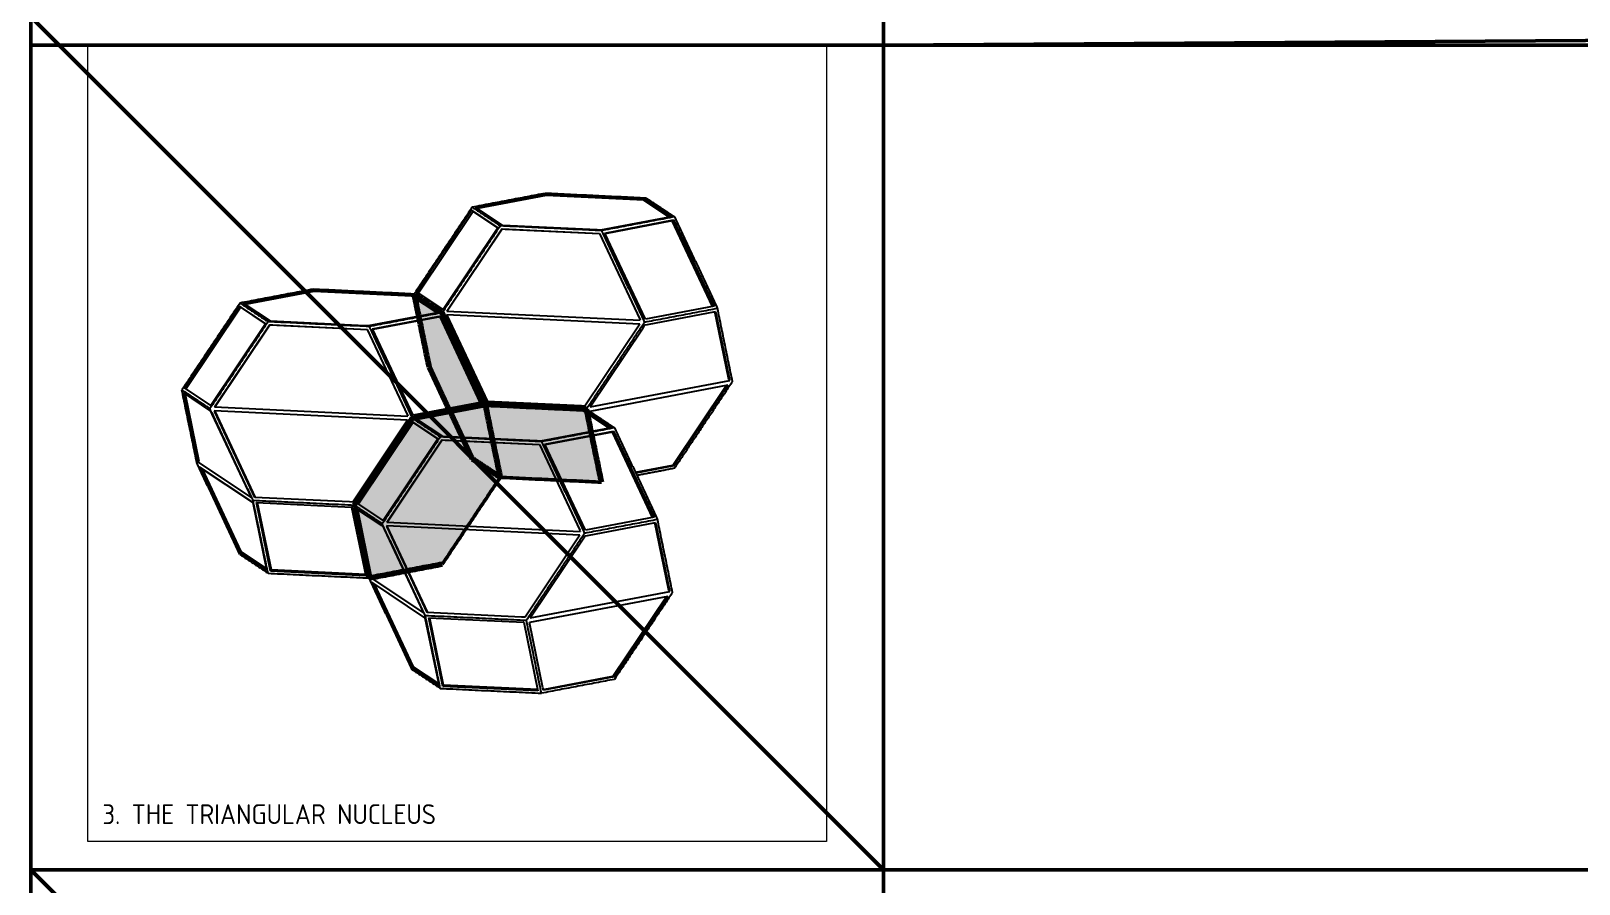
# Model space of a CAD drawing. Header units: millimetres. Extents: x 32551 to 59551, y -21458 to 15116.
# Drawn here: x 32551 to 35275, y 9091 to 10591 of the extents above; entities that cross this region are included whole.
import ezdxf

# ---------------------------------------------------------------- set-up
doc = ezdxf.new("R2010")
doc.units = ezdxf.units.MM
doc.header["$XCLIPFRAME"] = 0
doc.linetypes.add('HIDDEN2', pattern=[4.7625, 3.175, -1.5875])
for name, color, linetype, lineweight, true_color in [('1ST', 141, 'Continuous', 50, 0x7debff), ('2ND', 120, 'Continuous', 35, 0x39ffb0), ('3RD', 141, 'Continuous', 25, 0x7debff), ('4TH DETAILS', 120, 'Continuous', 15, 0x39ffb0), ('TEXTS', 7, 'Continuous', 25, 0xe0f9ff)]:
    doc.layers.add(name, color=color, linetype=linetype, lineweight=lineweight, true_color=true_color)
doc.layers.add('GLOW-CYAN', color=141, linetype='Continuous', lineweight=100, true_color=0x7debff, transparency=0.8)
doc.layers.add('LAYOUT', color=141, linetype='Continuous', lineweight=50, true_color=0x7debff, plot=False)
doc.styles.get("Standard").update_dxf_attribs({"font": 'arial.ttf'})
picture_1 = doc.add_image_def('image2.png', size_in_pixel=(15360, 8640))

msp = doc.modelspace()

# ---------------------------------------------------------------- hatches: boundary and pattern name
at = {"layer": '1ST', "true_color": 0x39ffb0, "transparency": 33554559}
h = msp.add_hatch(color=120, dxfattribs=at)
h.dxf.hatch_style = 1
edge = h.paths.add_edge_path()
edge.add_spline(control_points=[(33350.124, 9934.256), (33274.344, 10095.424)], knot_values=[0, 0, 1, 1], degree=1, periodic=0)
edge.add_spline(control_points=[(33274.344, 10095.424), (33224.942, 10128.268)], knot_values=[0, 0, 1, 1], degree=1, periodic=0)
edge.add_spline(control_points=[(33224.942, 10128.268), (33251.321, 9999.944)], knot_values=[0, 0, 1, 1], degree=1, periodic=0)
edge.add_spline(control_points=[(33251.321, 9999.944), (33287.765, 9922.436)], knot_values=[0.51908778, 0.51908778, 1, 1], degree=1, periodic=0)
edge.add_spline(control_points=[(33287.765, 9922.436), (33350.124, 9934.256)], knot_values=[0, 0, 0.48513888, 0.48513888], degree=1, periodic=0)
edge = h.paths.add_edge_path()
edge.add_spline(control_points=[(33350.124, 9934.256), (33287.765, 9922.436)], knot_values=[0, 0, 0.48513888, 0.48513888], degree=1, periodic=0)
edge.add_spline(control_points=[(33287.765, 9922.436), (33327.102, 9838.776)], knot_values=[0, 0, 0.51908778, 0.51908778], degree=1, periodic=0)
edge.add_spline(control_points=[(33327.102, 9838.776), (33376.503, 9805.932)], knot_values=[0, 0, 1, 1], degree=1, periodic=0)
edge.add_spline(control_points=[(33376.503, 9805.932), (33350.124, 9934.256)], knot_values=[0, 0, 1, 1], degree=1, periodic=0)
edge = h.paths.add_edge_path()
edge.add_spline(control_points=[(33528.063, 9925.775), (33527.481, 9925.803)], knot_values=[0.99672747, 0.99672747, 1, 1], degree=1, periodic=0)
edge.add_spline(control_points=[(33528.063, 9925.775), (33527.481, 9925.803)], knot_values=[0, 0, 0.00327255, 0.00327255], degree=1, periodic=0)
edge.add_spline(control_points=[(33527.481, 9925.803), (33350.124, 9934.256)], knot_values=[0, 0, 0.99672747, 0.99672747], degree=1, periodic=0)
edge.add_spline(control_points=[(33350.124, 9934.256), (33376.503, 9805.932)], knot_values=[0, 0, 1, 1], degree=1, periodic=0)
edge.add_spline(control_points=[(33376.503, 9805.932), (33554.442, 9797.451)], knot_values=[0, 0, 1, 1], degree=1, periodic=0)
edge.add_spline(control_points=[(33554.442, 9797.451), (33528.063, 9925.775)], knot_values=[0, 0, 1, 1], degree=1, periodic=0)
edge = h.paths.add_edge_path()
edge.add_spline(control_points=[(33376.503, 9805.932), (33327.102, 9838.776)], knot_values=[0, 0, 1, 1], degree=1, periodic=0)
edge.add_spline(control_points=[(33327.102, 9838.776), (33287.765, 9922.436)], knot_values=[0, 0, 0.51908778, 0.51908778], degree=1, periodic=0)
edge.add_spline(control_points=[(33287.765, 9922.436), (33221.586, 9909.892)], knot_values=[0.48513888, 0.48513888, 1, 1], degree=1, periodic=0)
edge.add_spline(control_points=[(33221.586, 9909.892), (33119.426, 9757.205)], knot_values=[0, 0, 1, 1], degree=1, periodic=0)
edge.add_spline(control_points=[(33119.426, 9757.205), (33145.805, 9628.881)], knot_values=[0, 0, 1, 1], degree=1, periodic=0)
edge.add_spline(control_points=[(33145.805, 9628.881), (33274.344, 9653.244)], knot_values=[0, 0, 1, 1], degree=1, periodic=0)
edge.add_spline(control_points=[(33274.344, 9653.244), (33376.503, 9805.932)], knot_values=[0, 0, 1, 1], degree=1, periodic=0)

# ---------------------------------------------------------------- linework, layer by layer
at = {"layer": '1ST', "color": 120, "true_color": 0x39ffb0}
for points in [[(33251.321, 9999.944), (33224.942, 10128.268)], [(33224.942, 10128.268), (33274.344, 10095.424)], [(33350.124, 9934.256), (33274.344, 10095.424)], [(33327.102, 9838.776), (33251.321, 9999.944)], [(33350.124, 9934.256), (33221.586, 9909.892)], [(33350.124, 9934.256), (33528.063, 9925.775)], [(33376.503, 9805.932), (33350.124, 9934.256)], [(33554.442, 9797.451), (33528.063, 9925.775)], [(33221.586, 9909.892), (33119.426, 9757.205)], [(33327.102, 9838.776), (33376.503, 9805.932)], [(33376.503, 9805.932), (33274.344, 9653.244)], [(33376.503, 9805.932), (33554.442, 9797.451)], [(33145.805, 9628.881), (33119.426, 9757.205)], [(33274.344, 9653.244), (33145.805, 9628.881)]]:
    msp.add_open_spline(points, degree=1, dxfattribs=at)
at = {"layer": '2ND', "linetype": 'HIDDEN2', "ltscale": 5}
for points in [[(33376.503, 9805.932), (33274.344, 9653.244)], [(33376.503, 9805.932), (33554.442, 9797.451)]]:
    msp.add_open_spline(points, degree=1, dxfattribs=at)
at = {"layer": '3RD', "ltscale": 10, "extrusion": (0, 0.982622, 0.185618)}
for p, q in [((33457.283, 10301.463), (33336.254, 10278.523)), ((33337.294, 10281.484), (33457.283, 10304.227)), ((33457.283, 10304.227), (33623.387, 10296.31)), ((33457.283, 10301.463), (33457.283, 10304.227)), ((33629.304, 10293.264), (33457.283, 10301.463)), ((33623.387, 10296.31), (33629.304, 10296.028)), ((33229.538, 10131.967), (33325.534, 10275.444)), ((33328.618, 10273.58), (33232.536, 10129.975)), ((33325.534, 10275.444), (33325.627, 10275.583)), ((33325.627, 10275.583), (33372.093, 10244.69)), ((33325.627, 10275.583), (33328.618, 10273.58)), ((33372.087, 10244.68), (33328.618, 10273.58)), ((33333.019, 10280.674), (33337.294, 10281.484)), ((33334.662, 10279.581), (33333.019, 10280.674)), ((33380.778, 10248.922), (33334.662, 10279.581)), ((33629.304, 10296.028), (33677.063, 10264.276)), ((33629.304, 10293.264), (33629.304, 10296.028)), ((33673.828, 10263.663), (33629.304, 10293.264)), ((33372.093, 10244.69), (33276.004, 10101.075)), ((33282.373, 10098.299), (33379.023, 10242.752)), ((33379.682, 10242.308), (33283.3, 10098.254)), ((33379.682, 10242.308), (33379.023, 10242.752)), ((33379.023, 10242.752), (33384.94, 10242.47)), ((33551.244, 10234.131), (33379.682, 10242.308)), ((33546.882, 10241.005), (33380.778, 10248.922)), ((33384.94, 10242.47), (33551.045, 10234.553)), ((33677.063, 10264.276), (33552.799, 10240.723)), ((33560.512, 10235.566), (33681.413, 10258.482)), ((33679.194, 10256.728), (33561.088, 10234.342)), ((33681.413, 10258.482), (33679.194, 10256.728)), ((33749.896, 10106.36), (33679.194, 10256.728)), ((33681.413, 10258.482), (33752.691, 10106.89)), ((33552.799, 10240.723), (33546.882, 10241.005)), ((33551.045, 10234.553), (33621.785, 10084.104)), ((33631.79, 10083.974), (33560.512, 10235.566)), ((33048.646, 10132.893), (32927.617, 10109.953)), ((32928.657, 10112.914), (33048.646, 10135.657)), ((33048.646, 10135.657), (33214.75, 10127.74)), ((33048.646, 10132.893), (33048.646, 10135.657)), ((33220.668, 10124.694), (33048.646, 10132.893)), ((32820.901, 9963.398), (32916.897, 10106.874)), ((32916.897, 10106.874), (32916.99, 10107.013)), ((32916.99, 10107.013), (32963.456, 10076.12)), ((32916.99, 10107.013), (32919.981, 10105.01)), ((32924.383, 10112.104), (32928.657, 10112.914)), ((32926.026, 10111.011), (32924.383, 10112.104)), ((32972.141, 10080.352), (32926.026, 10111.011)), ((33214.75, 10127.74), (33220.668, 10127.458)), ((33220.668, 10127.458), (33268.426, 10095.706)), ((33220.668, 10124.694), (33220.668, 10127.458)), ((33265.191, 10095.093), (33220.668, 10124.694)), ((33275.959, 10101.105), (33229.538, 10131.967)), ((33752.691, 10106.89), (33631.79, 10083.974)), ((32919.981, 10105.01), (32823.899, 9961.405)), ((32963.45, 10076.11), (32919.981, 10105.01)), ((33138.245, 10072.435), (32972.141, 10080.352)), ((33268.426, 10095.706), (33144.162, 10072.153)), ((33151.876, 10066.996), (33272.776, 10089.912)), ((33270.558, 10088.158), (33152.451, 10065.772)), ((33272.776, 10089.912), (33270.558, 10088.158)), ((33341.259, 9937.79), (33270.558, 10088.158)), ((33272.776, 10089.912), (33344.054, 9938.32)), ((33276.004, 10101.075), (33275.959, 10101.105)), ((33281.941, 10091.569), (33282.6, 10091.125)), ((33282.781, 10089.783), (33281.941, 10091.569)), ((33622.04, 10075.359), (33281.941, 10091.569)), ((33282.373, 10098.299), (33622.739, 10082.076)), ((33282.6, 10091.125), (33353.982, 9939.311)), ((33353.521, 9939.333), (33282.781, 10089.783)), ((33621.785, 10084.104), (33622.739, 10082.076)), ((33635.374, 10075.005), (33755.364, 10097.748)), ((33778.386, 9977.802), (33753.79, 10097.45)), ((33755.364, 10097.748), (33779.988, 9977.959)), ((32963.456, 10076.12), (32867.367, 9932.505)), ((32873.736, 9929.729), (32970.386, 10074.182)), ((32971.045, 10073.738), (32874.663, 9929.684)), ((32971.045, 10073.738), (32970.386, 10074.182)), ((32970.386, 10074.182), (32976.303, 10073.9)), ((33142.607, 10065.561), (32971.045, 10073.738)), ((32976.303, 10073.9), (33142.408, 10065.983)), ((33144.162, 10072.153), (33138.245, 10072.435)), ((33142.408, 10065.983), (33213.148, 9915.534)), ((33223.153, 9915.404), (33151.876, 10066.996)), ((33622.04, 10075.359), (33525.543, 9931.135)), ((33534.603, 9929.97), (33627.703, 10069.118)), ((33627.703, 10069.118), (33631.1, 10074.195)), ((33631.1, 10074.195), (33635.374, 10075.005)), ((33534.603, 9929.97), (33780.28, 9976.536)), ((33780.28, 9976.536), (33778.386, 9977.802)), ((33779.988, 9977.959), (33780.28, 9976.536)), ((32843.45, 9834.549), (32818.826, 9954.339)), ((32818.826, 9954.339), (32864.941, 9923.679)), ((32867.322, 9932.535), (32820.901, 9963.398)), ((32822.035, 9952.205), (32846.296, 9834.18)), ((33776.911, 9967.782), (33534.103, 9921.76)), ((33680.209, 9827.347), (33773.772, 9967.187)), ((33776.911, 9967.782), (33682.103, 9826.081)), ((32864.941, 9923.679), (32866.584, 9922.587)), ((32866.584, 9922.587), (32869.104, 9917.227)), ((32867.367, 9932.505), (32867.322, 9932.535)), ((32869.104, 9917.227), (32938.164, 9770.351)), ((32873.304, 9922.999), (32873.964, 9922.555)), ((32874.144, 9921.213), (32873.304, 9922.999)), ((33213.404, 9906.79), (32873.304, 9922.999)), ((32873.736, 9929.729), (33214.102, 9913.506)), ((32873.964, 9922.555), (32945.345, 9770.741)), ((32944.884, 9770.763), (32874.144, 9921.213)), ((33213.148, 9915.534), (33214.102, 9913.506)), ((33344.054, 9938.32), (33223.153, 9915.404)), ((33351.767, 9930.4), (33230.738, 9907.46)), ((33231.778, 9910.421), (33351.767, 9933.163)), ((33351.767, 9933.163), (33517.871, 9925.247)), ((33351.767, 9930.4), (33351.767, 9933.163)), ((33523.788, 9922.201), (33351.767, 9930.4)), ((33519.626, 9931.417), (33353.521, 9939.333)), ((33517.871, 9925.247), (33523.788, 9924.965)), ((33525.543, 9931.135), (33519.626, 9931.417)), ((33523.788, 9924.965), (33571.547, 9893.213)), ((33523.788, 9922.201), (33523.788, 9924.965)), ((33568.312, 9892.6), (33523.788, 9922.201)), ((33213.404, 9906.79), (33116.906, 9762.565)), ((33124.022, 9760.904), (33220.018, 9904.381)), ((33223.102, 9902.517), (33127.02, 9758.911)), ((33220.018, 9904.381), (33220.111, 9904.519)), ((33220.111, 9904.519), (33266.577, 9873.627)), ((33220.111, 9904.519), (33223.102, 9902.517)), ((33266.571, 9873.617), (33223.102, 9902.517)), ((33227.504, 9909.61), (33231.778, 9910.421)), ((33229.146, 9908.518), (33227.504, 9909.61)), ((33275.262, 9877.859), (33229.146, 9908.518)), ((33571.547, 9893.213), (33447.283, 9869.66)), ((33266.577, 9873.627), (33170.488, 9730.012)), ((33176.857, 9727.235), (33273.507, 9871.689)), ((33274.166, 9871.244), (33177.784, 9727.191)), ((33274.166, 9871.244), (33273.507, 9871.689)), ((33273.507, 9871.689), (33279.424, 9871.407)), ((33445.728, 9863.068), (33274.166, 9871.244)), ((33441.366, 9869.942), (33275.262, 9877.859)), ((33279.424, 9871.407), (33445.529, 9863.49)), ((33447.283, 9869.66), (33441.366, 9869.942)), ((33445.529, 9863.49), (33516.269, 9713.041)), ((33454.996, 9864.503), (33575.897, 9887.419)), ((33526.274, 9712.911), (33454.996, 9864.503)), ((33573.678, 9885.664), (33455.572, 9863.279)), ((33575.897, 9887.419), (33573.678, 9885.664)), ((33644.38, 9735.297), (33573.678, 9885.664)), ((33575.897, 9887.419), (33647.175, 9735.827)), ((32843.743, 9833.127), (32843.45, 9834.549)), ((32846.296, 9834.18), (32843.743, 9833.127)), ((32843.743, 9833.127), (32938.164, 9770.351)), ((32917.588, 9674.473), (32847.329, 9823.898)), ((32940.889, 9761.695), (32847.329, 9823.898)), ((32851.765, 9820.948), (32920.142, 9675.527)), ((33614.186, 9814.833), (33680.209, 9827.347)), ((33682.103, 9826.081), (33614.887, 9813.341)), ((33682.103, 9826.081), (33680.209, 9827.347)), ((32940.889, 9761.695), (32964.469, 9646.989)), ((33110.989, 9762.847), (32944.884, 9770.763)), ((32947.557, 9761.622), (33114.924, 9753.645)), ((32972.369, 9640.922), (32947.557, 9761.622)), ((32948.901, 9761.557), (32973.141, 9643.638)), ((33116.906, 9762.565), (33110.989, 9762.847)), ((33114.924, 9753.645), (33139.735, 9632.945)), ((33146.571, 9632.056), (33121.946, 9751.846)), ((33121.946, 9751.846), (33168.062, 9721.186)), ((33170.443, 9730.042), (33124.022, 9760.904)), ((33125.156, 9749.712), (33149.417, 9631.687)), ((33170.488, 9730.012), (33170.443, 9730.042)), ((33176.857, 9727.235), (33517.223, 9711.013)), ((33647.175, 9735.827), (33526.274, 9712.911)), ((33529.858, 9703.942), (33649.848, 9726.685)), ((33672.87, 9606.739), (33648.275, 9726.387)), ((33649.848, 9726.685), (33674.472, 9606.896)), ((33168.062, 9721.186), (33169.705, 9720.094)), ((33169.705, 9720.094), (33172.225, 9714.734)), ((33172.225, 9714.734), (33241.285, 9567.858)), ((33176.425, 9720.506), (33177.084, 9720.061)), ((33177.265, 9718.719), (33176.425, 9720.506)), ((33516.525, 9704.296), (33176.425, 9720.506)), ((33177.084, 9720.061), (33248.466, 9568.248)), ((33248.005, 9568.27), (33177.265, 9718.719)), ((33516.525, 9704.296), (33420.027, 9560.071)), ((33429.087, 9558.907), (33522.187, 9698.054)), ((33516.269, 9713.041), (33517.223, 9711.013)), ((33522.187, 9698.054), (33525.584, 9703.132)), ((33525.584, 9703.132), (33529.858, 9703.942)), ((32917.588, 9674.473), (32920.142, 9675.527)), ((32963.703, 9643.813), (32917.588, 9674.473)), ((32920.142, 9675.527), (32964.691, 9645.908)), ((32965.346, 9642.721), (32963.703, 9643.813)), ((32964.469, 9646.989), (32965.346, 9642.721)), ((32973.141, 9643.638), (32972.369, 9640.922)), ((32973.141, 9643.638), (33139.164, 9635.725)), ((33139.735, 9632.945), (32972.369, 9640.922)), ((33146.863, 9630.634), (33146.571, 9632.056)), ((33149.417, 9631.687), (33146.863, 9630.634)), ((33146.863, 9630.634), (33241.285, 9567.858)), ((33220.708, 9471.98), (33150.45, 9621.404)), ((33244.01, 9559.202), (33150.45, 9621.404)), ((33154.886, 9618.455), (33223.262, 9473.033)), ((33671.396, 9596.719), (33427.843, 9550.556)), ((33429.087, 9558.907), (33674.765, 9605.473)), ((33574.693, 9456.284), (33668.256, 9596.124)), ((33671.396, 9596.719), (33576.587, 9455.018)), ((33674.765, 9605.473), (33672.87, 9606.739)), ((33674.472, 9606.896), (33674.765, 9605.473)), ((33414.11, 9560.353), (33248.005, 9568.27)), ((33244.01, 9559.202), (33267.59, 9444.495)), ((33250.678, 9559.128), (33418.045, 9551.151)), ((33275.49, 9438.429), (33250.678, 9559.128)), ((33252.022, 9559.064), (33276.262, 9441.145)), ((33420.027, 9560.071), (33414.11, 9560.353)), ((33418.045, 9551.151), (33442.856, 9430.452)), ((33451.446, 9435.732), (33427.843, 9550.556)), ((33220.708, 9471.98), (33223.262, 9473.033)), ((33266.824, 9441.32), (33220.708, 9471.98)), ((33223.262, 9473.033), (33267.812, 9443.415)), ((33452.002, 9433.029), (33574.693, 9456.284)), ((33576.587, 9455.018), (33452.324, 9431.465)), ((33576.587, 9455.018), (33574.693, 9456.284)), ((33268.467, 9440.228), (33266.824, 9441.32)), ((33267.59, 9444.495), (33268.467, 9440.228)), ((33276.262, 9441.145), (33275.49, 9438.429)), ((33442.856, 9430.452), (33275.49, 9438.429)), ((33276.262, 9441.145), (33442.285, 9433.232)), ((33452.324, 9431.465), (33451.446, 9435.732))]:
    msp.add_line(p, q, dxfattribs=at)
at = {"layer": '3RD', "ltscale": 10}
for points in [[(33455.64, 10305.319), (33327.102, 10280.956)], [(33633.579, 10296.838), (33455.64, 10305.319)], [(33633.579, 10296.838), (33682.981, 10263.994)], [(33327.102, 10280.956), (33224.942, 10128.268)], [(33327.102, 10280.956), (33376.503, 10248.112)], [(33376.503, 10248.112), (33274.344, 10095.424)], [(33554.442, 10239.631), (33376.503, 10248.112)], [(33682.981, 10263.994), (33554.442, 10239.631)], [(33682.981, 10263.994), (33758.761, 10102.826)], [(33554.442, 10239.631), (33630.223, 10078.462)], [(33047.003, 10136.749), (32918.465, 10112.386)], [(33224.942, 10128.268), (33047.003, 10136.749)], [(32918.465, 10112.386), (32816.306, 9959.698)], [(32918.465, 10112.386), (32967.866, 10079.542)], [(33224.942, 10128.268), (33274.344, 10095.424)], [(33224.942, 10128.268), (33274.344, 10095.424)], [(32967.866, 10079.542), (32865.707, 9926.854)], [(33145.805, 10071.061), (32967.866, 10079.542)], [(33274.344, 10095.424), (33145.805, 10071.061)], [(33274.344, 10095.424), (33350.124, 9934.256)], [(33350.124, 9934.256), (33274.344, 10095.424)], [(33630.223, 10078.462), (33528.063, 9925.775)], [(33758.761, 10102.826), (33630.223, 10078.462)], [(33785.14, 9974.502), (33758.761, 10102.826)], [(33145.805, 10071.061), (33221.586, 9909.892)], [(33785.14, 9974.502), (33682.981, 9821.814)], [(32816.306, 9959.698), (32865.707, 9926.854)], [(32842.685, 9831.374), (32816.306, 9959.698)], [(32941.487, 9765.686), (32865.707, 9926.854)], [(33350.124, 9934.256), (33221.586, 9909.892)], [(33350.124, 9934.256), (33221.586, 9909.892)], [(33528.063, 9925.775), (33350.124, 9934.256)], [(33350.124, 9934.256), (33528.063, 9925.775)], [(33528.063, 9925.775), (33577.465, 9892.931)], [(33221.586, 9909.892), (33119.426, 9757.205)], [(33221.586, 9909.892), (33119.426, 9757.205)], [(33221.586, 9909.892), (33270.987, 9877.048)], [(33577.465, 9892.931), (33448.926, 9868.568)], [(33577.465, 9892.931), (33653.245, 9731.763)], [(33270.987, 9877.048), (33168.828, 9724.361)], [(33448.926, 9868.568), (33270.987, 9877.048)], [(33448.926, 9868.568), (33524.707, 9707.399)], [(32918.465, 9670.206), (32842.685, 9831.374)], [(33682.981, 9821.814), (33616.801, 9809.27)], [(32941.487, 9765.686), (33119.426, 9757.205)], [(32967.866, 9637.362), (32941.487, 9765.686)], [(33145.805, 9628.881), (33119.426, 9757.205)], [(33119.426, 9757.205), (33168.828, 9724.361)], [(33145.805, 9628.881), (33119.426, 9757.205)], [(33244.608, 9563.193), (33168.828, 9724.361)], [(33653.245, 9731.763), (33524.707, 9707.399)], [(33679.624, 9603.438), (33653.245, 9731.763)], [(33524.707, 9707.399), (33422.547, 9554.712)], [(32918.465, 9670.206), (32967.866, 9637.362)], [(32967.866, 9637.362), (33145.805, 9628.881)], [(33221.586, 9467.713), (33145.805, 9628.881)], [(33679.624, 9603.438), (33577.465, 9450.751)], [(33244.608, 9563.193), (33422.547, 9554.712)], [(33270.987, 9434.868), (33244.608, 9563.193)], [(33448.926, 9426.388), (33422.547, 9554.712)], [(33221.586, 9467.713), (33270.987, 9434.868)], [(33270.987, 9434.868), (33448.926, 9426.388)], [(33577.465, 9450.751), (33448.926, 9426.388)]]:
    msp.add_open_spline(points, degree=1, dxfattribs=at)
at = {"layer": '4TH DETAILS'}
for points in [[(32650.723, 10565.853), (33950.723, 10565.853), (33950.723, 9165.853), (32650.723, 9165.853)], [(34050.723, 10565.853), (41450.723, 10565.853), (41450.723, 6215.853), (34050.723, 6215.853)]]:
    msp.add_lwpolyline(points, close=True, dxfattribs=at)
at = {"layer": 'GLOW-CYAN'}
for points in [[(33251.321, 9999.944), (33224.942, 10128.268)], [(33224.942, 10128.268), (33274.344, 10095.424)], [(33350.124, 9934.256), (33274.344, 10095.424)], [(33327.102, 9838.776), (33251.321, 9999.944)], [(33350.124, 9934.256), (33221.586, 9909.892)], [(33350.124, 9934.256), (33528.063, 9925.775)], [(33376.503, 9805.932), (33350.124, 9934.256)], [(33554.442, 9797.451), (33528.063, 9925.775)], [(33221.586, 9909.892), (33119.426, 9757.205)], [(33327.102, 9838.776), (33376.503, 9805.932)], [(33145.805, 9628.881), (33119.426, 9757.205)], [(33274.344, 9653.244), (33145.805, 9628.881)]]:
    msp.add_open_spline(points, degree=1, dxfattribs=at)
at = {"layer": 'LAYOUT'}
for p, q in [((32550.723, 10615.853), (34050.723, 9115.853)), ((32550.723, 10565.853), (41550.723, 10565.853)), ((32550.723, 9115.853), (41550.723, 9115.853)), ((32550.723, 9115.853), (34050.723, 7615.853))]:
    msp.add_line(p, q, dxfattribs=at)
for points in [[(32550.723, 6115.853), (32550.723, 15115.853)], [(34050.723, 6115.853), (34050.723, 15115.853)], [(34050.723, 10565.853), (41550.723, 10615.853)]]:
    msp.add_lwpolyline(points, dxfattribs=at)
msp.add_lwpolyline([(32550.723, 15115.853), (41550.723, 15115.853), (41550.723, 6115.853), (32550.723, 6115.853)], close=True, dxfattribs=at)
msp.add_lwpolyline([(32550.723, 15115.853), (41550.723, 15115.853), (41550.723, 6115.853), (32550.723, 6115.853)], close=True, dxfattribs=at)

# ---------------------------------------------------------------- texts
at = {"layer": 'TEXTS', "insert": (32676.547, 9231.139), "char_height": 35, "width": 1251.3724, "attachment_point": 1}
msp.add_mtext('\\pxql;{\\fISOCP_IV50|b1|i0|c0|p2;3. THE TRIANGULAR NUCLEUS}', dxfattribs=at)

# ---------------------------------------------------------------- pictures from other files: only their frames are drawn
image = msp.add_image(picture_1, insert=(33633.643, 6092.351), size_in_units=(8166.583, 4593.703))
image.set_boundary_path([(783.958, 225.578), (14702.1414, 8407.213)])

doc.saveas('drawing.dxf')
